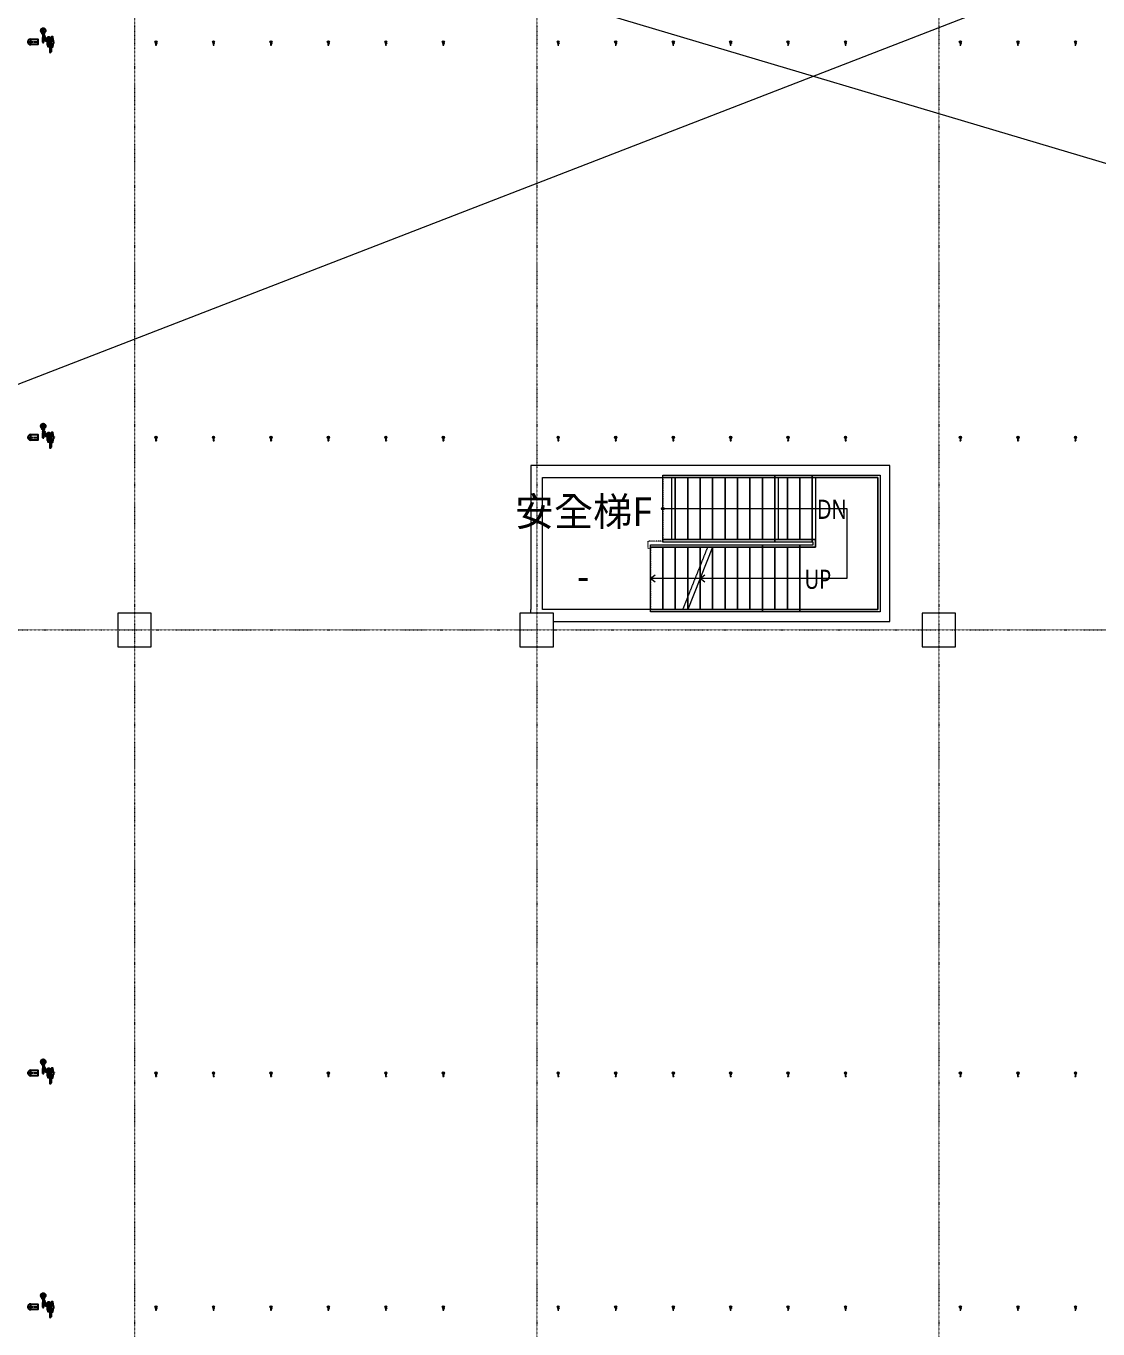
# Model space of a CAD drawing. Extents: x -122301 to 290600, y -29000 to 395522.
# Drawn here: x 99736 to 122122, y 30400 to 57612 of the extents above; entities that cross this region are included whole.
import ezdxf
from ezdxf.enums import TextEntityAlignment as Align

# ---------------------------------------------------------------- set-up
doc = ezdxf.new("R2010")
doc.units = 0
doc.header["$LTSCALE"] = 10
for name, pattern in [('H12PL2$0$JJP_三點線', [0.9, 0.3, -0.15, 0, -0.15, 0, -0.15, 0, -0.15]), ('H12PL2$0$JJP_虛線(退縮線、投影線、地下室範圍、非屬本工程、圖面分區)', [0.45, 0.3, -0.15]), ('H12PL2$0$虛線', [0.846667, 0.423333, -0.423333]), ('XFM7P20PV-200K$0$CENTER', [2, 1.25, -0.25, 0.25, -0.25])]:
    doc.linetypes.add(name, pattern=pattern)
for name, color, linetype in [('H12PL2$0$A-OBJE-2D', 252, 'Continuous'), ('H12PL2$0$A-STRS', 252, 'Continuous'), ('H12PL2$0$A-TEXT', 252, 'Continuous'), ('H12PL2$0$A-WALL-IN', 252, 'Continuous'), ('H12PL2$0$A-ZONE', 252, 'Continuous'), ('H12PL2$0$S-COL', 252, 'Continuous'), ('H12PL2$0$S-GRID', 252, 'Continuous'), ('H12PL2$0$S-SLAB-SHOW', 252, 'Continuous'), ('XFM7P20PV-200K$0$PCWS-16.7-P', 4, 'Continuous'), ('XFM7P20PV-200K$0$U-PV-PIPE', 180, 'Continuous')]:
    doc.layers.add(name, color=color, linetype=linetype)
doc.styles.add('H12PL2$0$Standard', font='', dxfattribs={"width": 0.8})
doc.styles.get('H12PL2$0$Standard').set_extended_font_data('Microsoft JhengHei')

# ---------------------------------------------------------------- blocks, each defined once
blk = doc.blocks.new('H12PL2')
at = {"layer": 'H12PL2$0$A-OBJE-2D', "lineweight": 0}
for p, q in [((17650, 85950), (243150, 18700)), ((18450, 18700), (192000, 85950))]:
    blk.add_line(p, q, dxfattribs=at)
at = {"layer": 'H12PL2$0$A-STRS', "lineweight": 0}
for p, q in [((113035, 48235), (115375, 48235)), ((113035, 48185), (113035, 48235)), ((113035, 48235), (116155, 48235)), ((113035, 48185), (113035, 48235)), ((115375, 48185), (113035, 48185)), ((113035, 46885), (113035, 48185)), ((113035, 48185), (115375, 48185)), ((113035, 46885), (113035, 48185)), ((113035, 48185), (113295, 48185)), ((116155, 48185), (113035, 48185)), ((113035, 46885), (113035, 48185)), ((113035, 48185), (116155, 48185)), ((113035, 46885), (113035, 48185)), ((113035, 48185), (113295, 48185)), ((113295, 46885), (113295, 48185)), ((113295, 48185), (113295, 46885)), ((113295, 46885), (113295, 48185)), ((113295, 48185), (113555, 48185)), ((113295, 46885), (113295, 48185)), ((113295, 48185), (113295, 46885)), ((113295, 46885), (113295, 48185)), ((113295, 48185), (113555, 48185)), ((113555, 46885), (113555, 48185)), ((113555, 48185), (113555, 46885)), ((113555, 46885), (113555, 48185)), ((113555, 48185), (113815, 48185)), ((113555, 46885), (113555, 48185)), ((113555, 48185), (113555, 46885)), ((113555, 46885), (113555, 48185)), ((113555, 48185), (113815, 48185)), ((113815, 46885), (113815, 48185)), ((113815, 48185), (113815, 46885)), ((113815, 46885), (113815, 48185)), ((113815, 48185), (114075, 48185)), ((113815, 46885), (113815, 48185)), ((113815, 48185), (113815, 46885)), ((113815, 46885), (113815, 48185)), ((113815, 48185), (114075, 48185)), ((114075, 46885), (114075, 48185)), ((114075, 48185), (114075, 46885)), ((114075, 46885), (114075, 48185)), ((114075, 48185), (114335, 48185)), ((114075, 46885), (114075, 48185)), ((114075, 48185), (114075, 46885)), ((114075, 46885), (114075, 48185)), ((114075, 48185), (114335, 48185)), ((114335, 46885), (114335, 48185)), ((114335, 48185), (114335, 46885)), ((114335, 46885), (114335, 48185)), ((114335, 48185), (114595, 48185)), ((114335, 46885), (114335, 48185)), ((114335, 48185), (114335, 46885)), ((114335, 46885), (114335, 48185)), ((114335, 48185), (114595, 48185)), ((114595, 46885), (114595, 48185)), ((114595, 48185), (114595, 46885)), ((114595, 46885), (114595, 48185)), ((114595, 48185), (114855, 48185)), ((114595, 46885), (114595, 48185)), ((114595, 48185), (114595, 46885)), ((114595, 46885), (114595, 48185)), ((114595, 48185), (114855, 48185)), ((114855, 46885), (114855, 48185)), ((114855, 48185), (114855, 46885)), ((114855, 46885), (114855, 48185)), ((114855, 48185), (115115, 48185)), ((114855, 46885), (114855, 48185)), ((114855, 48185), (114855, 46885)), ((114855, 46885), (114855, 48185)), ((114855, 48185), (115115, 48185)), ((115115, 46885), (115115, 48185)), ((115115, 48185), (115115, 46885)), ((115115, 46885), (115115, 48185)), ((115115, 48185), (115375, 48185)), ((115115, 46885), (115115, 48185)), ((115115, 48185), (115115, 46885)), ((115115, 46885), (115115, 48185)), ((115115, 48185), (115375, 48185)), ((115375, 48235), (115375, 48185)), ((115375, 48235), (117575, 48235)), ((115375, 48185), (115375, 48235)), ((117525, 48185), (115375, 48185)), ((115375, 48185), (115442.66, 48185)), ((115375, 46885), (115375, 48185)), ((115375, 46885), (115375, 48185)), ((115375, 46885), (115375, 48185)), ((115375, 48185), (115375, 46885)), ((115375, 46885), (115375, 48185)), ((115375, 48185), (117525, 48185)), ((115375, 46885), (115375, 48185)), ((115375, 48185), (115375, 46885)), ((115375, 46885), (115375, 48185)), ((115375, 48185), (115635, 48185)), ((115442.66, 48185), (117525, 48185)), ((115635, 46885), (115635, 48185)), ((115635, 48185), (115635, 46885)), ((115635, 46885), (115635, 48185)), ((115635, 48185), (115895, 48185)), ((115895, 46885), (115895, 48185)), ((115895, 48185), (115895, 46885)), ((115895, 46885), (115895, 48185)), ((115895, 48185), (116155, 48185)), ((116155, 48235), (116155, 48185)), ((116155, 48235), (117575, 48235)), ((116155, 48185), (116155, 48235)), ((117525, 48185), (116155, 48185)), ((116155, 48185), (116219.91, 48185)), ((116155, 46885), (116155, 48185)), ((116155, 46885), (116155, 48185)), ((116155, 46885), (116155, 48185)), ((116155, 48185), (116155, 46885)), ((116155, 46885), (116155, 48185)), ((116155, 48185), (117525, 48185)), ((116219.91, 48185), (117525, 48185)), ((117525, 45425), (117525, 48185)), ((117525, 48185), (117525, 45425)), ((117525, 48185), (117525, 45425)), ((117525, 45425), (117525, 48185)), ((117525, 48185), (117525, 45425)), ((117525, 48185), (117525, 45425)), ((117575, 48235), (117575, 45375)), ((117575, 48235), (117575, 45375)), ((113035, 47535), (113295, 47535)), ((113035, 47535), (113295, 47535)), ((113295, 47535), (115375, 47535)), ((113295, 47535), (116155, 47535)), ((115375, 47535), (116875, 47535)), ((116155, 47535), (116875, 47535)), ((116875, 47535), (116875, 46075)), ((116875, 47535), (116875, 46075)), ((113035, 46885), (115375, 46885)), ((113035, 46835), (113035, 46885)), ((115375, 46885), (113035, 46885)), ((113295, 46885), (113035, 46885)), ((113035, 46885), (116155, 46885)), ((113035, 46835), (113035, 46885)), ((116155, 46885), (113035, 46885)), ((113295, 46885), (113035, 46885)), ((115375, 46835), (113035, 46835)), ((116155, 46835), (113035, 46835)), ((113555, 46885), (113295, 46885)), ((113555, 46885), (113295, 46885)), ((113815, 46885), (113555, 46885)), ((113815, 46885), (113555, 46885)), ((114075, 46885), (113815, 46885)), ((114075, 46885), (113815, 46885)), ((114335, 46885), (114075, 46885)), ((114335, 46885), (114075, 46885)), ((114595, 46885), (114335, 46885)), ((114595, 46885), (114335, 46885)), ((114855, 46885), (114595, 46885)), ((114855, 46885), (114595, 46885)), ((115115, 46885), (114855, 46885)), ((115115, 46885), (114855, 46885)), ((115375, 46885), (115115, 46885)), ((115375, 46885), (115115, 46885)), ((115375, 46885), (115375, 46835)), ((115375, 46885), (116225, 46885)), ((115375, 46835), (115375, 46885)), ((115442.66, 46885), (115375, 46885)), ((116225, 46885), (115375, 46885)), ((115635, 46885), (115375, 46885)), ((116175, 46835), (115375, 46835)), ((116225, 46885), (115442.66, 46885)), ((115895, 46885), (115635, 46885)), ((116155, 46885), (115895, 46885)), ((116155, 46885), (116155, 46835)), ((116155, 46885), (116225, 46885)), ((116155, 46835), (116155, 46885)), ((116219.91, 46885), (116155, 46885)), ((116225, 46885), (116155, 46885)), ((116175, 46835), (116155, 46835)), ((116175, 46775), (116175, 46835)), ((116175, 46775), (116175, 46835)), ((116225, 46885), (116219.91, 46885)), ((116225, 46885), (116225, 46725)), ((116225, 46725), (116225, 46885)), ((116225, 46725), (116225, 46885)), ((116225, 46885), (116225, 46725)), ((116225, 46725), (116225, 46885)), ((116225, 46725), (116225, 46885)), ((112775, 46725), (112775, 46775)), ((112775, 46775), (115895, 46775)), ((115895, 46725), (112775, 46725)), ((112775, 45425), (112775, 46725)), ((112775, 46725), (115895, 46725)), ((112775, 45425), (112775, 46725)), ((112775, 46725), (113035, 46725)), ((113035, 46725), (113035, 45425)), ((113035, 45425), (113035, 46725)), ((113035, 46725), (113295, 46725)), ((113035, 46725), (113035, 45425)), ((113295, 46725), (113295, 45425)), ((113295, 45425), (113295, 46725)), ((113295, 46725), (113555, 46725)), ((113295, 46725), (113295, 45425)), ((114075, 46725), (113555, 45425)), ((113555, 46725), (113555, 45425)), ((113555, 45425), (113555, 46725)), ((113555, 46725), (113815, 46725)), ((113555, 46725), (113555, 45425)), ((113815, 46725), (113815, 45425)), ((113815, 45425), (113815, 46725)), ((113815, 46725), (114075, 46725)), ((113815, 46725), (113815, 45425)), ((115115, 46725), (114075, 46725)), ((114075, 46725), (115115, 46725)), ((114075, 46725), (114075, 45425)), ((114075, 45425), (114075, 46725)), ((114075, 46725), (114335, 46725)), ((114075, 46725), (114075, 45425)), ((114075, 46725), (114075, 45425)), ((114075, 45425), (114075, 46725)), ((114075, 46725), (114335, 46725)), ((114075, 46725), (114075, 45425)), ((114095, 46775), (115115, 46775)), ((114335, 46725), (114335, 45425)), ((114335, 45425), (114335, 46725)), ((114335, 46725), (114595, 46725)), ((114335, 46725), (114335, 45425)), ((114335, 46725), (114335, 45425)), ((114335, 45425), (114335, 46725)), ((114335, 46725), (114595, 46725)), ((114335, 46725), (114335, 45425)), ((114595, 46725), (114595, 45425)), ((114595, 45425), (114595, 46725)), ((114595, 46725), (114855, 46725)), ((114595, 46725), (114595, 45425)), ((114595, 46725), (114595, 45425)), ((114595, 45425), (114595, 46725)), ((114595, 46725), (114855, 46725)), ((114595, 46725), (114595, 45425)), ((114855, 46725), (114855, 45425)), ((114855, 46725), (115115, 46725)), ((114855, 45425), (114855, 46725)), ((114855, 46725), (114855, 45425)), ((114855, 46725), (114855, 45425)), ((114855, 45425), (114855, 46725)), ((114855, 46725), (115115, 46725)), ((114855, 46725), (114855, 45425)), ((115115, 46725), (115115, 46775)), ((115115, 46775), (116175, 46775)), ((115115, 46775), (115115, 46725)), ((116225, 46725), (115115, 46725)), ((115115, 46725), (116225, 46725)), ((115115, 46725), (115115, 45425)), ((115115, 46725), (115115, 45425)), ((115115, 45425), (115115, 46725)), ((115115, 46725), (116225, 46725)), ((115115, 46725), (115115, 45425)), ((115115, 46725), (115115, 45425)), ((115115, 45425), (115115, 46725)), ((115115, 46725), (115375, 46725)), ((115115, 46725), (115115, 45425)), ((115375, 46725), (115375, 45425)), ((115375, 45425), (115375, 46725)), ((115375, 46725), (115635, 46725)), ((115375, 46725), (115375, 45425)), ((115635, 46725), (115635, 45425)), ((115635, 46725), (115895, 46725)), ((115635, 45425), (115635, 46725)), ((115635, 46725), (115635, 45425)), ((115895, 46725), (115895, 46775)), ((115895, 46775), (116175, 46775)), ((115895, 46775), (115895, 46725)), ((116225, 46725), (115895, 46725)), ((115895, 46725), (116225, 46725)), ((115895, 46725), (115895, 45425)), ((115895, 46725), (115895, 45425)), ((115895, 45425), (115895, 46725)), ((115895, 46725), (116225, 46725)), ((115895, 46725), (115895, 45425)), ((112775, 46075), (112875, 46150)), ((113035, 46075), (112775, 46075)), ((112875, 46000), (112775, 46075)), ((115895, 46075), (113035, 46075)), ((113815, 46075), (113915, 46150)), ((113815, 46075), (113815, 45425)), ((113815, 45425), (113815, 46075)), ((113815, 46075), (113815, 45425)), ((115115, 46075), (113815, 46075)), ((113915, 46000), (113815, 46075)), ((116875, 46075), (115115, 46075)), ((116875, 46075), (115895, 46075)), ((112775, 45375), (112775, 45425)), ((112775, 45425), (115895, 45425)), ((115895, 45425), (112775, 45425)), ((113035, 45425), (112775, 45425)), ((115895, 45375), (112775, 45375)), ((113295, 45425), (113035, 45425)), ((113555, 45425), (113295, 45425)), ((115115, 45375), (113535, 45375)), ((113555, 45425), (115115, 45425)), ((115115, 45425), (113555, 45425)), ((113815, 45425), (113555, 45425)), ((113815, 45425), (113555, 45425)), ((114075, 45425), (113815, 45425)), ((114075, 45425), (113815, 45425)), ((114335, 45425), (114075, 45425)), ((114335, 45425), (114075, 45425)), ((114595, 45425), (114335, 45425)), ((114595, 45425), (114335, 45425)), ((114855, 45425), (114595, 45425)), ((114855, 45425), (114595, 45425)), ((115115, 45425), (114855, 45425)), ((115115, 45425), (114855, 45425)), ((115115, 45375), (115115, 45425)), ((115115, 45425), (117525, 45425)), ((115115, 45425), (115115, 45375)), ((117525, 45425), (115115, 45425)), ((117525, 45425), (115115, 45425)), ((115375, 45425), (115115, 45425)), ((117575, 45375), (115115, 45375)), ((115635, 45425), (115375, 45425)), ((115895, 45425), (115635, 45425)), ((115895, 45375), (115895, 45425)), ((115895, 45425), (117525, 45425)), ((115895, 45425), (115895, 45375)), ((117525, 45425), (115895, 45425)), ((117525, 45425), (115895, 45425)), ((117575, 45375), (115895, 45375))]:
    blk.add_line(p, q, dxfattribs=at)
at = {"layer": 'H12PL2$0$A-STRS', "linetype": 'H12PL2$0$JJP_虛線(退縮線、投影線、地下室範圍、非屬本工程、圖面分區)', "lineweight": 0}
for p, q in [((113214.09, 48185), (113214.09, 46885)), ((113215.46, 48185), (113215.46, 46885)), ((115442.66, 48185), (115442.66, 46885)), ((116219.91, 48185), (116219.91, 46885)), ((112775, 46725), (112775, 46775)), ((112775, 46775), (113987.3, 46775)), ((113967.3, 46725), (112775, 46725)), ((112775, 45425), (112775, 46725)), ((112775, 46725), (113035, 46725)), ((113035, 46725), (113035, 45425)), ((113035, 45425), (113035, 46725)), ((113035, 46725), (113295, 46725)), ((113035, 46725), (113035, 45425)), ((113295, 46725), (113295, 45425)), ((113295, 45425), (113295, 46725)), ((113295, 46725), (113555, 46725)), ((113295, 46725), (113295, 45425)), ((113967.3, 46725), (113447.3, 45425)), ((113555, 46725), (113555, 45694.26)), ((113555, 45694.26), (113555, 46725)), ((113555, 46725), (113815, 46725)), ((113555, 46725), (113555, 45694.26)), ((113815, 46725), (113815, 46344.26)), ((113815, 46344.26), (113815, 46725)), ((113815, 46725), (113967.3, 46725)), ((113815, 46725), (113815, 46344.26)), ((115115, 46725), (115115, 45425)), ((115895, 46725), (115895, 45425)), ((112775, 45375), (112775, 45425)), ((112775, 45425), (113447.3, 45425)), ((113035, 45425), (112775, 45425)), ((113427.3, 45375), (112775, 45375)), ((113295, 45425), (113035, 45425)), ((113447.3, 45425), (113295, 45425))]:
    blk.add_line(p, q, dxfattribs=at)
at = {"layer": 'H12PL2$0$A-STRS', "linetype": 'H12PL2$0$虛線', "lineweight": 0}
for p, q in [((112775, 45425), (112775, 46725)), ((112775, 46725), (113967.3, 46725)), ((113447.3, 45425), (112775, 45425))]:
    blk.add_line(p, q, dxfattribs=at)
at = {"layer": 'H12PL2$0$A-STRS', "lineweight": 0, "flags": 128}
blk.add_lwpolyline([(113035, 47560, -1), (113035, 47510, -1)], format="xyb", close=True, dxfattribs=at)
blk.add_lwpolyline([(113035, 47560, -1), (113035, 47510, -1)], format="xyb", close=True, dxfattribs=at)
at = {"layer": 'H12PL2$0$A-WALL-IN', "lineweight": 0, "flags": 128}
for points in [[(110275, 48435), (110275, 48185)], [(117525, 48435), (110275, 48435)], [(110275, 48185), (110275, 45425)], [(110525, 45425), (110525, 48185)], [(110525, 48185), (117525, 48185)], [(117775, 48435), (117525, 48435)], [(117525, 48185), (117525, 45425)], [(117775, 45425), (117775, 48435)], [(110275, 45350), (110275, 45425)], [(117525, 45425), (110525, 45425)], [(110750, 45175), (117775, 45175)], [(117775, 45175), (117775, 45425)]]:
    blk.add_lwpolyline(points, dxfattribs=at)
at = {"layer": 'H12PL2$0$S-COL', "lineweight": 0, "flags": 128}
for points in [[(101650, 44650), (102350, 44650), (102350, 45350), (101650, 45350)], [(110050, 44650), (110750, 44650), (110750, 45350), (110050, 45350)], [(118450, 44650), (119150, 44650), (119150, 45350), (118450, 45350)]]:
    blk.add_lwpolyline(points, close=True, dxfattribs=at)
at = {"layer": 'H12PL2$0$S-GRID', "linetype": 'H12PL2$0$JJP_三點線', "lineweight": 0}
for p, q in [((102000, 128250), (102000, -28000)), ((110400, 128250), (110400, -28000)), ((118800, 128250), (118800, -28000)), ((-29000, 45000), (289600, 45000))]:
    blk.add_line(p, q, dxfattribs=at)
at = {"layer": 'H12PL2$0$S-SLAB-SHOW', "linetype": 'H12PL2$0$虛線', "lineweight": 0, "flags": 128}
blk.add_lwpolyline([(113035, 46855), (112725, 46855), (112725, 46705), (112775, 46705), (112775, 45425), (110525, 45425), (110525, 48185), (113035, 48185)], close=True, dxfattribs=at)
at = {"layer": 'H12PL2$0$A-TEXT', "linetype": 'Continuous', "lineweight": 0, "char_height": 400, "attachment_point": 4, "style": 'H12PL2$0$Standard'}
for s, insert in [('\\A1;DN', (116254.23, 47518.78)), ('\\A1;UP', (115995, 46055.49))]:
    blk.add_mtext(s, dxfattribs=dict(at, insert=insert))
at = {"layer": 'H12PL2$0$A-ZONE', "style": 'H12PL2$0$Standard'}
for s, p in [('安全梯F', (111372.91, 47771.14)), ('-', (111372.91, 46429.25))]:
    blk.add_text(s, height=600, dxfattribs=at).set_placement(p, align=Align.TOP_CENTER)
blk = doc.blocks.new('XFM7P20PV-200K$0$球塞閥-二件式-15A-正視-捷流')
blk.add_line((-31, 56), (-31, 51))
at = {"color": 0, "linetype": 'Continuous', "lineweight": 0, "extrusion": (0, 1, -2.22045e-16)}
for p, q in [((-31, 52), (-30, 52)), ((-30, 52), (-11, 30)), ((-10, 32), (-28, 54)), ((-28, 12), (-15, 12)), ((-28, 0), (-28, 12)), ((-28, 0), (-15, 0)), ((-28, -12), (-28, 0)), ((-15, 0), (-15, 16)), ((5, 16), (-15, 16)), ((-11, 30), (-9, 29)), ((8, 32), (-10, 32)), ((-9, 38), (-9, 33)), ((-9, 38), (-5, 38)), ((-5, 33), (-9, 33)), ((-9, 29), (8, 29)), ((-9, 27), (-9, 16)), ((9, 27), (-9, 27)), ((-7, 23), (-6, 23)), ((-7, 20), (-7, 23)), ((-6, 20), (-7, 20)), ((-6, 23), (-3, 23)), ((-6, 20), (-6, 23)), ((-3, 20), (-6, 20)), ((-5, 38), (5, 38)), ((-5, 33), (-5, 38)), ((5, 33), (-5, 33)), ((-4, 39), (-4, 38)), ((4, 39), (-4, 39)), ((-4, 33), (-4, 32)), ((-4, 29), (-4, 27)), ((-3, 20), (-3, 23)), ((4, 38), (4, 39)), ((4, 32), (4, 33)), ((4, 27), (4, 29)), ((5, 38), (9, 38)), ((5, 33), (5, 38)), ((9, 33), (5, 33)), ((5, 16), (5, 0)), ((7, 0), (7, 17)), ((16, 17), (7, 17)), ((9, 33), (9, 38)), ((9, 17), (9, 27)), ((9, 27), (9, 26)), ((9, 27), (12, 27)), ((9, 26), (9, 21)), ((9, 23), (9, 23)), ((9, 21), (12, 21)), ((12, 20), (9, 20)), ((12, 26), (12, 27)), ((12, 21), (12, 26)), ((12, 23), (12, 20)), ((12, 23), (12, 23)), ((16, 0), (16, 17)), ((16, 12), (28, 12)), ((16, 0), (28, 0)), ((28, 12), (28, 0)), ((28, 0), (28, -12)), ((-28, -12), (-15, -12)), ((-15, -16), (-15, 0)), ((5, -16), (-15, -16)), ((5, 0), (5, -16)), ((5, -16), (7, -17)), ((7, -17), (7, 0)), ((16, -17), (7, -17)), ((16, -17), (16, 0)), ((16, -12), (28, -12))]:
    blk.add_line(p, q, dxfattribs=at)
at = {"color": 0, "linetype": 'Continuous', "lineweight": 0, "extrusion": (0, -1, -2.22045e-16)}
blk.add_line((5, 16), (7, 17), dxfattribs=at)
blk.add_lwpolyline([(-31, 56), (-105, 56), (-105, 51), (-31, 51)])
at = {"color": 0, "linetype": 'Continuous', "lineweight": 0}
blk.add_open_spline([(-28, 54), (-28, 54), (-29, 54), (-29, 55), (-30, 55), (-30, 55), (-31, 55)], degree=3, dxfattribs=at)
for points, knots in [([(12, 27), (12, 28), (12, 29), (11, 30), (11, 30), (10, 31), (10, 31), (9, 31), (8, 32), (8, 32)], [-6.586857, -6.586857, -6.586857, -6.586857, -4.917672, -4.917672, -3.301294, -3.301294, -1.594864, -1.594864, 0, 0, 0, 0]), ([(8, 29), (8, 29), (8, 29), (9, 29), (9, 29), (9, 28), (9, 28), (9, 28), (9, 28), (9, 27)], [-2.501227, -2.501227, -2.501227, -2.501227, -1.860628, -1.860628, -1.243575, -1.243575, -0.629521, -0.629521, 0, 0, 0, 0]), ([(9, 27), (9, 27), (9, 27), (9, 27), (9, 27), (9, 27), (9, 27), (9, 27), (9, 27), (9, 27)], [-0.7942743, -0.7942743, -0.7942743, -0.7942743, -0.7152172, -0.7152172, -0.6166439, -0.6166439, -0.3978503, -0.3978503, 0, 0, 0, 0]), ([(12, 27), (12, 27), (12, 27), (12, 27), (12, 27), (12, 27), (12, 27), (12, 27)], [-0.7953467, -0.7953467, -0.7953467, -0.7953467, -0.3971684, -0.3971684, -0.1815592, -0.1815592, 0, 0, 0, 0])]:
    blk.add_open_spline(points, degree=3, knots=knots, dxfattribs=at)
blk = doc.blocks.new('XFM7P20PV-200K$0$SC-100-壓力表')
for p, q in [((-0.8, 1.1), (9.2, 1.1)), ((-0.8, -1.1), (9.2, -1.1))]:
    blk.add_line(p, q)
at = {"linetype": 'ByBlock'}
for p, q in [((16, 1.1), (14.8, 1.1)), ((17.9, 1.2), (16.2, 1.2)), ((18.7, 1.1), (18.2, 1.1)), ((20.8, 3.6), (21.5, 2.8)), ((21.4, 0.1), (26.1, 1.9)), ((22.4, 1), (21.4, 0.1)), ((22.7, 0.1), (21.4, 0.1)), ((22.1, 4.3), (22.4, 3.3)), ((26.1, 1.9), (22.4, 1)), ((26.1, 1.9), (22.7, 0.1)), ((23.5, 4.5), (23.5, 3.5)), ((24.9, 4.3), (24.6, 3.3)), ((26.1, 3.6), (25.5, 2.8)), ((27.1, 2.6), (26.3, 2)), ((27.8, 1.4), (26.8, 1.1)), ((28, 0), (26.9, 0)), ((16, -1.1), (14.8, -1.1)), ((17.9, -1.2), (16.2, -1.2)), ((18.7, -1.1), (18.2, -1.1)), ((20.8, -3.6), (21.5, -2.8)), ((22.1, -4.3), (22.4, -3.3)), ((23.5, -4.5), (23.5, -3.5)), ((24.9, -4.3), (24.6, -3.3)), ((26.1, -3.6), (25.5, -2.8)), ((27.1, -2.6), (26.3, -2)), ((27.8, -1.4), (26.8, -1.1))]:
    blk.add_line(p, q, dxfattribs=at)
for points in [[(16, -1.6), (16, 1.6)], [(16.2, 2), (17.9, 2)], [(18.2, 1.6), (18.2, -1.6)], [(17.9, -2), (16.2, -2)]]:
    blk.add_lwpolyline(points, dxfattribs=at)
for radius in [4.95, 4.5]:
    blk.add_circle((23.5, 0), radius, dxfattribs=at)
blk.add_arc((0, 0), 1.33, 126.8699, 233.1301)
for centre, radius, start, end in [((16.5, 1.6), 0.483, 120.3244, 239.6756), ((19, 0), 2.99, 156.947, 203.053), ((17.7, 1.6), 0.483, 300.3244, 59.6756), ((15.2, 0), 2.99, 336.947, 23.053), ((16.5, -1.6), 0.483, 120.3244, 239.6756), ((17.7, -1.6), 0.483, 300.3244, 59.6756)]:
    blk.add_arc(centre, radius, start, end, dxfattribs=at)
for p in [(19, 0), (19.2, 1.4), (19.8, 2.6), (20.8, 3.6), (22.1, 4.3), (23.5, 4.5), (24.9, 4.3), (26.1, 3.6), (27.1, 2.6), (27.8, 1.4), (28, 0), (19.2, -1.4), (22.1, -4.3), (23.5, -4.5), (27.1, -2.6), (27.8, -1.4)]:
    blk.add_point(p, dxfattribs=at)
at = {"xscale": -0.1, "yscale": 0.1, "zscale": 0.1, "rotation": 180}
blk.add_blockref('XFM7P20PV-200K$0$球塞閥-二件式-15A-正視-捷流', (12, 0), dxfattribs=at)
blk = doc.blocks.new('XFM7P20PV-200K$0$球塞閥-二件式-25A-左側-捷流')
at = {"color": 7, "linetype": 'Continuous', "lineweight": 0, "extrusion": (2.22045e-16, 1, -2.22045e-16)}
for p, q in [((-9, 15), (-18, 0)), ((-18, 0), (-9, -15)), ((-14, 32), (-9, 32)), ((-14, 29), (-14, 32)), ((-9, 29), (-14, 29)), ((-10, 72), (11, 72)), ((-10, 68), (-10, 72)), ((-8, 68), (-10, 68)), ((-8, 36), (-9, 36)), ((-9, 21), (-9, 36)), ((9, 15), (-9, 15)), ((8, 72), (-8, 72)), ((-8, 47), (-8, 70)), ((-8, 47), (0, 47)), ((-8, 42), (-8, 47)), ((-8, 41), (-8, 42)), ((0, 42), (-8, 42)), ((8, 41), (-8, 41)), ((-4, 36), (-8, 36)), ((0, 48), (-4, 48)), ((-4, 47), (-4, 48)), ((-4, 41), (-4, 42)), ((-2, 30), (-2, 35)), ((2, 30), (-2, 30)), ((4, 48), (0, 48)), ((0, 47), (8, 47)), ((0, 42), (0, 47)), ((8, 42), (0, 42)), ((2, 35), (2, 30)), ((3, 32), (3, 29)), ((3, 32), (6, 32)), ((6, 29), (3, 29)), ((4, 47), (4, 48)), ((4, 41), (4, 42)), ((8, 36), (4, 36)), ((6, 32), (7, 32)), ((6, 29), (6, 32)), ((7, 29), (6, 29)), ((7, 32), (7, 29)), ((8, 70), (8, 47)), ((11, 68), (8, 68)), ((8, 42), (8, 47)), ((8, 42), (8, 41)), ((9, 36), (8, 36)), ((8, 32), (17, 32)), ((8, 29), (8, 32)), ((17, 29), (8, 29)), ((9, 32), (9, 36)), ((9, 21), (9, 29)), ((18, 0), (9, 15)), ((9, -15), (18, 0)), ((11, 68), (11, 72)), ((17, 29), (17, 32)), ((-9, -15), (9, -15))]:
    blk.add_line(p, q, dxfattribs=at)
at = {"color": 7, "linetype": 'Continuous', "lineweight": 0}
for centre, radius, start, end in [((0, 0), 23.1, 0, 180), ((0, 0), 23.1, 180, 0), ((-4, 35), 1.42, 0, 58.001), ((4, 35), 1.42, 121.999, 180)]:
    blk.add_arc(centre, radius, start, end, dxfattribs=at)
for points in [[(-8, 70), (-8, 71), (-8, 71), (-8, 71), (-8, 72), (-8, 72), (-8, 72)], [(8, 72), (8, 72), (8, 72), (8, 71), (8, 71), (8, 71), (8, 70)]]:
    blk.add_open_spline(points, degree=3, dxfattribs=at)
for points, knots in [([(-8, 36), (-8, 37), (-8, 38), (-8, 39), (-8, 39), (-8, 40), (-8, 40), (-8, 40), (-8, 41), (-8, 41)], [-6.586857, -6.586857, -6.586857, -6.586857, -4.917672, -4.917672, -3.301294, -3.301294, -1.594864, -1.594864, 0, 0, 0, 0]), ([(-3, 36), (-3, 36), (-3, 36), (-3, 36), (-4, 36), (-4, 36), (-4, 36), (-4, 36)], [-0.7953467, -0.7953467, -0.7953467, -0.7953467, -0.3971684, -0.3971684, -0.1815592, -0.1815592, 0, 0, 0, 0]), ([(4, 36), (4, 36), (4, 36), (4, 36), (3, 36), (3, 36), (3, 36), (3, 36)], [-0.7950738, -0.7950738, -0.7950738, -0.7950738, -0.6135769, -0.6135769, -0.3980416, -0.3980416, 0, 0, 0, 0]), ([(8, 41), (8, 41), (8, 40), (8, 40), (8, 40), (8, 39), (8, 39), (8, 38), (8, 37), (8, 36)], [-6.585553, -6.585553, -6.585553, -6.585553, -4.991005, -4.991005, -3.284912, -3.284912, -1.668854, -1.668854, 0, 0, 0, 0])]:
    blk.add_open_spline(points, degree=3, knots=knots, dxfattribs=at)
blk = doc.blocks.new('XFM7P20PV-200K$0$A$C1EDF0D7A')
at = {"color": 1, "linetype": 'XFM7P20PV-200K$0$CENTER'}
for p, q in [((0, 70.6501), (0, -70.6501)), ((70.6501, 0), (-152.4, 0))]:
    blk.add_line(p, q, dxfattribs=at)
at = {"color": 0}
blk.add_lwpolyline([(0, -57.15), (-152.4, -57.15), (-152.4, 57.15), (0, 57.15)], dxfattribs=at)
blk.add_arc((0, 0), 57.15, 270, 90, dxfattribs=at)
blk = doc.blocks.new('XFM7P20PV-200K$0$A$C4b812c41')
at = {"color": 1, "linetype": 'ByBlock'}
for p, q in [((10, 59), (328, 59)), ((82, 81), (67, 95)), ((103, 86), (103, 32)), ((125, 38), (139, 23))]:
    blk.add_line(p, q, dxfattribs=at)
at = {"color": 3, "linetype": 'ByBlock'}
for p, q in [((19, 59), (19, 59)), ((19, 59), (19, 59)), ((23, 63), (51, 63)), ((23, 56), (51, 56)), ((38, 83), (37, 63)), ((37, 56), (38, 35)), ((40, 85), (38, 83)), ((38, 83), (56, 83)), ((38, 35), (40, 33)), ((38, 35), (56, 35)), ((40, 85), (57, 85)), ((40, 33), (57, 33)), ((59, 58), (59, 60)), ((59, 60), (67, 60)), ((59, 58), (67, 58)), ((60, 52), (65, 53)), ((62, 44), (67, 46)), ((64, 70), (64, 68)), ((65, 37), (72, 41)), ((67, 63), (67, 65)), ((67, 60), (67, 58)), ((72, 94), (68, 87)), ((68, 87), (72, 81)), ((70, 31), (73, 34)), ((72, 94), (79, 94)), ((72, 81), (79, 81)), ((73, 59), (87, 68)), ((73, 59), (87, 50)), ((75, 26), (78, 29)), ((83, 87), (79, 94)), ((79, 81), (83, 87)), ((81, 21), (85, 28)), ((85, 128), (85, 121)), ((88, 18), (90, 22)), ((93, 136), (97, 136)), ((94, 76), (122, 76)), ((94, 43), (122, 43)), ((96, 16), (97, 20)), ((97, 136), (97, 131)), ((102, 125), (97, 131)), ((101, 65), (107, 65)), ((101, 54), (107, 54)), ((102, 15), (102, 23)), ((104, 23), (102, 23)), ((104, 15), (102, 15)), ((103, 31), (103, 88)), ((103, 31), (103, 88)), ((103, 78), (103, 39)), ((103, 70), (103, 49)), ((103, 70), (103, 49)), ((103, 70), (103, 49)), ((104, 15), (104, 23)), ((105, 125), (108, 129)), ((108, 17), (108, 21)), ((110, 17), (110, 21)), ((113, 124), (111, 129)), ((112, 24), (111, 24)), ((112, 22), (111, 22)), ((112, 16), (111, 16)), ((112, 15), (111, 15)), ((113, 17), (113, 21)), ((115, 17), (115, 21)), ((116, 124), (120, 128)), ((125, 122), (123, 127)), ((128, 37), (124, 31)), ((124, 31), (128, 25)), ((127, 121), (132, 124)), ((128, 74), (207, 74)), ((128, 45), (207, 45)), ((128, 37), (135, 38)), ((128, 25), (135, 25)), ((135, 117), (134, 122)), ((139, 31), (135, 38)), ((135, 25), (139, 31)), ((137, 116), (143, 118)), ((145, 111), (145, 116)), ((147, 109), (152, 110)), ((161, 30), (147, 30)), ((163, 32), (148, 32)), ((153, 103), (154, 108)), ((155, 101), (160, 101)), ((160, 93), (162, 98)), ((161, 91), (167, 90)), ((163, 32), (161, 30)), ((163, 41), (163, 32)), ((165, 83), (168, 88)), ((172, 41), (165, 41)), ((166, 81), (171, 79)), ((170, 74), (172, 76)), ((207, 74), (228, 72)), ((207, 45), (228, 46)), ((228, 72), (310, 72)), ((228, 46), (310, 46))]:
    blk.add_line(p, q, dxfattribs=at)
for points in [[(81, 109), (0, 109), (0, 85), (57, 85)], [(85, 10), (0, 10), (0, 33), (57, 33)], [(85, 119), (37, 119), (37, 109)], [(170, 10), (170, 0), (37, 0), (37, 10)], [(207, 33), (207, 10), (121, 10)], [(170, 109), (170, 119), (135, 119)], [(207, 85), (207, 109), (145, 109)], [(163, 33), (207, 33)], [(166, 85), (207, 85)]]:
    blk.add_lwpolyline(points, dxfattribs=at)
for points in [[(64, 70, 0.120011), (63, 69, 0.104957), (62, 68, 0.088923), (61, 68, 0.080167), (61, 66, 0.080167), (61, 65, 0.088923), (62, 64, 0.104957), (63, 64, 0.120011), (64, 63, 0.120011), (65, 64, 0.104957), (66, 64, 0.088923), (66, 65, 0.088923)], [(64, 68, 0.120011), (63, 68, 0.104957), (63, 68, 0.088923), (63, 67, 0.080167), (63, 66, 0.080167), (63, 66, 0.088923), (63, 65, 0.104957), (63, 65, 0.120011), (64, 65, 0.120011), (64, 65, 0.104957), (65, 65, 0.088923), (65, 66)], [(67, 63, 0.108254), (68, 64, 0.102013), (69, 64, 0.094273), (70, 65, 0.089446), (70, 66, 0.089446), (70, 68, 0.094273), (69, 69, 0.102013), (68, 69, 0.108254), (67, 70, 0.108254), (66, 69, 0.207462), (65, 68, -0.005899), (65, 66)], [(67, 65, 0.108254), (68, 65, 0.102013), (68, 65, 0.094273), (68, 66, 0.089446), (69, 66, 0.089446), (68, 67, 0.094273), (68, 68, 0.102013), (68, 68, 0.108254), (67, 68, 0.088886), (67, 68, 0.178069), (67, 67, -0.005748), (66, 66, -0.005748)]]:
    blk.add_lwpolyline(points, format="xyb", dxfattribs=at)
for centre in [(76, 87), (131, 31)]:
    blk.add_circle(centre, 5.1, dxfattribs=at)
for centre, radius, start, end in [((23, 59), 3.22, 90, 180), ((23, 59), 3.22, 180, 270), ((103, 59), 52.9, 121.1866, 328.8134), ((63, 66), 1.88, 341.6663, 342.6546), ((66, 66), 0.559, 333.604, 355.7622), ((66, 121), 19.3, 301.1866, 0), ((93, 128), 7.74, 90, 180), ((111, 59), 25.7, 143.7197, 216.2803), ((94, 72), 3.87, 90, 143.7197), ((94, 46), 3.87, 216.2803, 270), ((101, 59), 5.71, 90, 270), ((103, 126), 1.7, 217.5, 322.5), ((107, 59), 5.71, 270, 90), ((109, 128), 1.7, 27.5, 142.5), ((111, 21), 2.76, 90, 180), ((111, 17), 2.76, 180, 270), ((111, 21), 1.26, 90, 180), ((111, 17), 1.26, 180, 270), ((112, 21), 2.76, 0, 90), ((112, 21), 1.26, 0, 90), ((112, 17), 1.26, 270, 0), ((112, 17), 2.76, 270, 0), ((115, 125), 1.7, 207.5, 312.5), ((121, 126), 1.7, 17.5, 132.5), ((128, 85), 10.5, 233.1301, 270), ((128, 34), 10.5, 90, 126.8699), ((126, 122), 1.7, 197.5, 302.5), ((133, 122), 1.7, 7.5, 122.5), ((137, 117), 1.7, 187.5, 292.5), ((143, 116), 1.7, 357.5, 112.5), ((146, 110), 1.7, 177.5, 282.5), ((165, 22), 19.3, 90, 148.8134), ((152, 108), 1.7, 347.5, 102.5), ((155, 102), 1.7, 167.5, 272.5), ((160, 99), 1.7, 337.5, 92.5), ((161, 93), 1.7, 157.5, 262.5), ((166, 82), 1.7, 147.5, 252.5), ((166, 89), 1.7, 327.5, 82.5), ((171, 77), 1.7, 317.5, 72.5), ((172, 49), 7.74, 270, 325.8229), ((310, 59), 13, 270, 90)]:
    blk.add_arc(centre, radius, start, end, dxfattribs=at)
at = {"color": 1, "linetype": 'ByBlock'}
for start, end in [(121.8333, 148.1667), (301.8333, 328.1667)]:
    blk.add_arc((104, 59), 39.6, start, end, dxfattribs=at)
blk = doc.blocks.new('XFM7P20PV-200K$0$100  PV SUBMAIN')
at = {"layer": 'XFM7P20PV-200K$0$PCWS-16.7-P', "xscale": 10.00000000000001, "yscale": 10.00000000000001, "zscale": 10.00000000000001, "rotation": 90}
blk.add_blockref('XFM7P20PV-200K$0$SC-100-壓力表', (171396, 36510), dxfattribs=at)
at = {"layer": 'XFM7P20PV-200K$0$U-PV-PIPE'}
for name, p, rotation in [('XFM7P20PV-200K$0$A$C1EDF0D7A', (171133, 36510), 180), ('XFM7P20PV-200K$0$A$C4b812c41', (171486, 36613), 270)]:
    blk.add_blockref(name, p, dxfattribs=dict(at, rotation=rotation))
at = {"layer": 'XFM7P20PV-200K$0$U-PV-PIPE', "xscale": -1, "rotation": 180}
for p in [(173750, 36510), (174951, 36510), (176152, 36510), (177350, 36510), (178551, 36510), (179750, 36510), (182150, 36510), (183351, 36510), (184552, 36510), (185750, 36510), (186951, 36510), (188150, 36510), (190550, 36510), (191751, 36510), (192952, 36510)]:
    blk.add_blockref('XFM7P20PV-200K$0$球塞閥-二件式-25A-左側-捷流', p, dxfattribs=at)
blk = doc.blocks.new('XFM7P20PV-200K')
for p in [(-71300, 20772, 0), (-71300, 12512, 0), (-71300, -764, 0), (-71300, -5648, 0)]:
    blk.add_blockref('XFM7P20PV-200K$0$100  PV SUBMAIN', p)

msp = doc.modelspace()

# ---------------------------------------------------------------- block references
for name in ['XFM7P20PV-200K', 'H12PL2']:
    msp.add_blockref(name, (0, 0))

doc.saveas('drawing.dxf')
